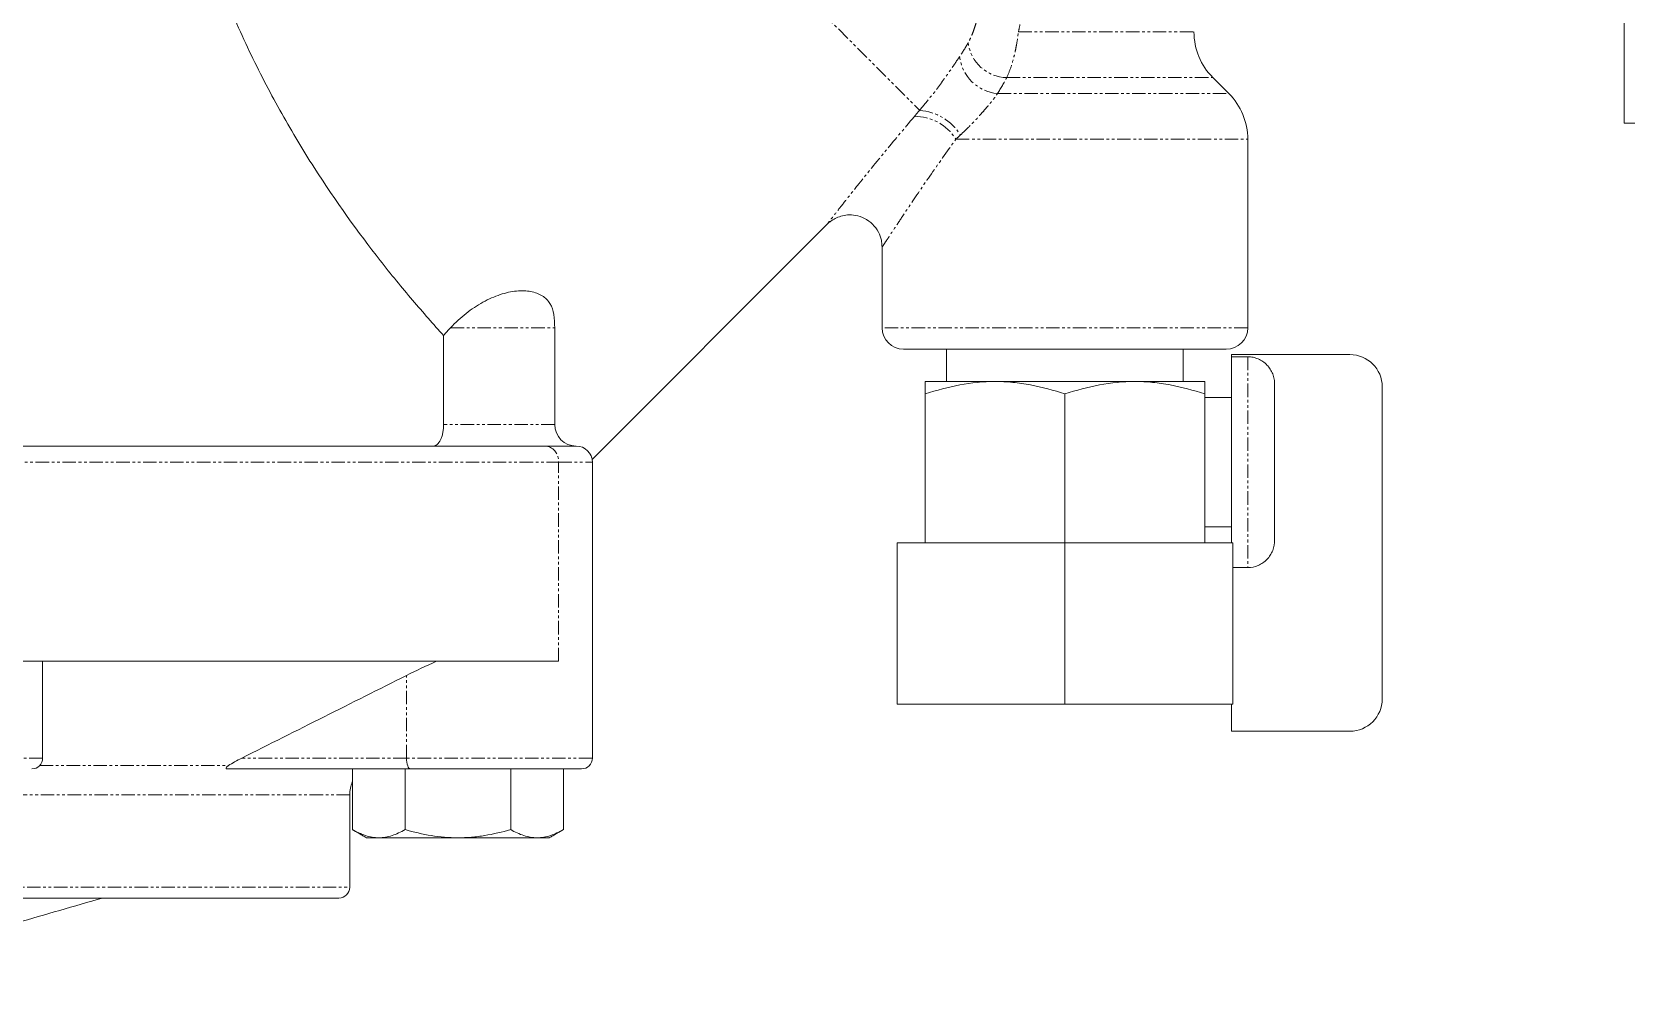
# Model space of a CAD drawing. Extents: x 2569 to 19597, y 1825 to 16548.
# Drawn here: x 16886 to 17004.6, y 15010.6 to 15082.3 of the extents above; entities that cross this region are included whole.
import ezdxf

# ---------------------------------------------------------------- set-up
doc = ezdxf.new("R2010")
doc.units = 0
doc.linetypes.add('PHANTOM', pattern=[2.5, 1.25, -0.25, 0.25, -0.25, 0.25, -0.25])

# ---------------------------------------------------------------- blocks, each defined once
blk = doc.blocks.new('aaaqww')
at = {"color": 7, "linetype": 'Continuous', "lineweight": 5}
for p, q in [((-386963.73, 108909.11), (-386782.11, 108909.11)), ((-386779.55, 108903.51), (-386778.41, 108903.51)), ((-386778.41, 108903.51), (-386771.05, 108903.51)), ((-386771.05, 108903.51), (-386763.69, 108903.51)), ((-386763.69, 108903.51), (-386762.55, 108903.51)), ((-386780.86, 108897.11), (-386780.86, 108902.75)), ((-386775.96, 108897.11), (-386775.96, 108902.75)), ((-386766.14, 108897.11), (-386766.14, 108902.75)), ((-386761.23, 108897.11), (-386761.23, 108902.75)), ((-386792.51, 108897.11), (-386775.45, 108897.11)), ((-386775.45, 108897.11), (-386759.55, 108897.11)), ((-386688.11, 108893.61), (-386699.11, 108893.61)), ((-386699.11, 108893.61), (-386699.11, 108891.11)), ((-386730.21, 108891.11), (-386730.21, 108876.11)), ((-386730.21, 108891.11), (-386714.61, 108891.11)), ((-386714.61, 108891.11), (-386714.61, 108876.11)), ((-386714.61, 108891.11), (-386699, 108891.11)), ((-386699, 108891.11), (-386699, 108876.11)), ((-386685.11, 108861.61), (-386685.11, 108890.61)), ((-386761.7, 108887.11), (-386812.81, 108887.11)), ((-386758.55, 108887.11), (-386758.55, 108868.61)), ((-386697.61, 108878.41), (-386699, 108878.41)), ((-386730.21, 108876.11), (-386714.61, 108876.11)), ((-386727.61, 108876.11), (-386727.61, 108862.27)), ((-386714.61, 108876.11), (-386699, 108876.11)), ((-386714.61, 108876.11), (-386714.61, 108862.27)), ((-386701.61, 108876.11), (-386701.61, 108862.27)), ((-386699.11, 108876.11), (-386699.11, 108858.81)), ((-386695.11, 108875.84), (-386695.11, 108861.38)), ((-386762.83, 108867.11), (-386813.94, 108867.11)), ((-386762.83, 108867.11), (-386760.05, 108867.11)), ((-386772.38, 108865.11), (-386772.38, 108856.84)), ((-386762.05, 108856.11), (-386762.05, 108865.11)), ((-386727.61, 108861.11), (-386721.11, 108861.11)), ((-386721.11, 108861.11), (-386708.11, 108861.11)), ((-386708.11, 108861.11), (-386701.61, 108861.11)), ((-386699.11, 108858.81), (-386697.61, 108858.81)), ((-386699.11, 108858.81), (-386699.11, 108858.61)), ((-386729.61, 108858.11), (-386699.61, 108858.11)), ((-386699.11, 108858.61), (-386688.11, 108858.61)), ((-386662.61, 108727.11), (-386662.61, 108837.11))]:
    blk.add_line(p, q, dxfattribs=at)
at = {"color": 7, "linetype": 'PHANTOM', "lineweight": 5}
for p, q in [((-386963.61, 108908.11), (-386781.11, 108908.11)), ((-386812.34, 108899.51), (-386781.11, 108899.51)), ((-386809.66, 108896.11), (-386833.06, 108896.11)), ((-386809.93, 108896.8), (-386792.38, 108896.8)), ((-386775.83, 108896.11), (-386791.15, 108896.11)), ((-386775.83, 108896.11), (-386775.83, 108888.43)), ((-386758.55, 108896.11), (-386775.83, 108896.11)), ((-386761.7, 108887.11), (-386761.7, 108868.61)), ((-386697.61, 108858.81), (-386697.61, 108878.41)), ((-386812.81, 108868.61), (-386761.7, 108868.61)), ((-386761.7, 108868.61), (-386758.55, 108868.61)), ((-386762.05, 108865.11), (-386772.38, 108865.11)), ((-386771.73, 108856.11), (-386762.05, 108856.11)), ((-386697.61, 108856.11), (-386731.61, 108856.11)), ((-386724.75, 108838.6), (-386697.61, 108838.6)), ((-386720.87, 108834.35), (-386699.37, 108834.35)), ((-386720.02, 108832.87), (-386700.85, 108832.87)), ((-386718.94, 108828.63), (-386702.61, 108828.63))]:
    blk.add_line(p, q, dxfattribs=at)
at = {"color": 7, "linetype": 'PHANTOM', "lineweight": 5, "flags": 128}
for points in [[(-386775.83, 108896.11), (-386775.83, 108896.31), (-386775.8, 108896.49), (-386775.77, 108896.67), (-386775.72, 108896.82), (-386775.66, 108896.94), (-386775.6, 108897.03), (-386775.52, 108897.09), (-386775.45, 108897.11)], [(-386799.32, 108764.72), (-386795.29, 108768.75), (-386791.24, 108772.8), (-386787.19, 108776.85), (-386783.15, 108780.88), (-386779.15, 108784.89), (-386775.19, 108788.85), (-386771.29, 108792.74), (-386767.48, 108796.56), (-386763.76, 108800.28), (-386760.14, 108803.89), (-386756.65, 108807.38), (-386753.3, 108810.73), (-386750.11, 108813.93), (-386747.07, 108816.96), (-386744.22, 108819.82), (-386741.55, 108822.49), (-386739.08, 108824.95), (-386736.82, 108827.21), (-386734.78, 108829.25), (-386732.97, 108831.06), (-386731.39, 108832.64), (-386730.06, 108833.98), (-386728.96, 108835.07), (-386728.12, 108835.91)]]:
    blk.add_lwpolyline(points, dxfattribs=at)
at = {"color": 7, "linetype": 'Continuous', "lineweight": 5}
for centre, radius, start, end in [((-386782.11, 108908.11), 1, 0, 90), ((-386778.11, 108899.51), 3, 180, 203.3186), ((-386810.66, 108896.11), 1, 0, 90), ((-386759.55, 108896.11), 1, 0, 90), ((-386688.11, 108890.61), 3, 0, 90), ((-386760.05, 108868.61), 1.5, 270, 0), ((-386760.05, 108868.55), 1.5, 350.1894, 0.2026), ((-386760.05, 108865.11), 2, 90, 180), ((-386688.11, 108861.61), 3, 270, 0), ((-386729.61, 108856.11), 2, 90, 180), ((-386699.61, 108856.11), 2, 0, 90), ((-386771.05, 108856.11), 9, 352.1787, 0), ((-386703.61, 108838.6), 6, 315, 0), ((-386696.61, 108828.63), 6, 135, 180)]:
    blk.add_arc(centre, radius, start, end, dxfattribs=at)
at = {"color": 7, "linetype": 'PHANTOM', "lineweight": 5}
for centre, radius, start, end in [((-386763.05, 108868.45), 1.35, 279.4139, 7.0235), ((-386728.48, 108840.86), 4.36, 267.9487, 328.6598), ((-386728.5, 108840.84), 4.94, 274.3478, 327.724), ((-386720.53, 108830.48), 3.89, 95.1336, 173.8374), ((-386719.96, 108829.2), 3.67, 90.9893, 173.3905)]:
    blk.add_arc(centre, radius, start, end, dxfattribs=at)
at = {"color": 7, "linetype": 'Continuous', "lineweight": 5}
for points, degree in [([(-386804.1, 108909.11), (-386835.9, 108918.32)], 1), ([(-386781.11, 108899.51), (-386781.11, 108908.11)], 1), ([(-386779.55, 108903.51), (-386780.86, 108902.75)], 1), ([(-386761.23, 108902.75), (-386762.55, 108903.51)], 1), ([(-386809.66, 108887.11), (-386809.66, 108896.11)], 1), ([(-386791.15, 108896.11), (-386786.04, 108893.55), (-386780.94, 108890.99), (-386775.83, 108888.43)], 3), ([(-386758.55, 108887.11), (-386758.55, 108896.11)], 1), ([(-386775.83, 108888.43), (-386774.94, 108887.98), (-386774.01, 108887.54), (-386773.04, 108887.11)], 3), ([(-386699.11, 108874.61), (-386701.61, 108874.61)], 1), ([(-386736.71, 108846.49), (-386758.54, 108868.33)], 1), ([(-386701.61, 108862.61), (-386699.11, 108862.61)], 1), ([(-386725.61, 108861.11), (-386725.61, 108858.11)], 1), ([(-386703.61, 108858.11), (-386703.61, 108861.11)], 1), ([(-386772.38, 108856.84), (-386772.17, 108856.6), (-386771.95, 108856.35), (-386771.73, 108856.11)], 3), ([(-386731.61, 108856.11), (-386731.61, 108848.55)], 1), ([(-386697.61, 108838.6), (-386697.61, 108856.11)], 1), ([(-386642.61, 108837.11), (-386662.61, 108837.11)], 1), ([(-386700.85, 108832.87), (-386699.37, 108834.35)], 1)]:
    blk.add_open_spline(points, degree=degree, dxfattribs=at)
for points, knots in [([(-386778.41, 108903.51), (-386778.62, 108903.51), (-386778.83, 108903.49), (-386779.24, 108903.42), (-386779.45, 108903.37), (-386780.06, 108903.17), (-386780.46, 108902.98), (-386780.86, 108902.75)], [0, 0, 0, 0, 0.25, 0.25, 0.5, 0.5, 1, 1, 1, 1]), ([(-386775.96, 108902.75), (-386776.36, 108902.98), (-386776.76, 108903.17), (-386777.58, 108903.44), (-386777.99, 108903.51), (-386778.41, 108903.51)], [0, 0, 0, 0, 0.5, 0.5, 1, 1, 1, 1]), ([(-386775.96, 108902.75), (-386775.16, 108902.98), (-386774.34, 108903.18), (-386772.7, 108903.44), (-386771.88, 108903.51), (-386771.05, 108903.51)], [0, 0, 0, 0, 0.5, 0.5, 1, 1, 1, 1]), ([(-386771.05, 108903.51), (-386770.63, 108903.51), (-386770.22, 108903.49), (-386769.38, 108903.42), (-386768.97, 108903.37), (-386767.74, 108903.17), (-386766.94, 108902.98), (-386766.14, 108902.75)], [0, 0, 0, 0, 0.25, 0.25, 0.5, 0.5, 1, 1, 1, 1]), ([(-386763.69, 108903.51), (-386763.9, 108903.51), (-386764.11, 108903.49), (-386764.52, 108903.42), (-386764.72, 108903.37), (-386765.34, 108903.17), (-386765.74, 108902.98), (-386766.14, 108902.75)], [0, 0, 0, 0, 0.25, 0.25, 0.5, 0.5, 1, 1, 1, 1]), ([(-386761.23, 108902.75), (-386761.64, 108902.98), (-386762.04, 108903.17), (-386762.86, 108903.44), (-386763.27, 108903.51), (-386763.69, 108903.51)], [0, 0, 0, 0, 0.5, 0.5, 1, 1, 1, 1]), ([(-386792.38, 108896.8), (-386792.43, 108896.83), (-386792.48, 108896.86), (-386792.55, 108896.93), (-386792.57, 108896.97), (-386792.6, 108897.03), (-386792.61, 108897.06), (-386792.58, 108897.1), (-386792.55, 108897.11), (-386792.51, 108897.11)], [0, 0, 0, 0, 0.25, 0.25, 0.5, 0.5, 0.75, 0.75, 1, 1, 1, 1]), ([(-386791.15, 108896.11), (-386791.38, 108896.23), (-386791.6, 108896.34), (-386792.01, 108896.57), (-386792.21, 108896.68), (-386792.38, 108896.8)], [0, 0, 0, 0, 0.5, 0.5, 1, 1, 1, 1]), ([(-386697.61, 108878.41), (-386697.28, 108878.41), (-386696.95, 108878.34), (-386696.49, 108878.14), (-386696.34, 108878.06), (-386696.07, 108877.87), (-386695.94, 108877.76), (-386695.71, 108877.53), (-386695.61, 108877.39), (-386695.43, 108877.11), (-386695.35, 108876.97), (-386695.17, 108876.5), (-386695.11, 108876.17), (-386695.11, 108875.84)], [0, 0, 0, 0, 0.25, 0.25, 0.375, 0.375, 0.5, 0.5, 0.625, 0.625, 0.75, 0.75, 1, 1, 1, 1]), ([(-386758.81, 108867.76), (-386758.76, 108867.85), (-386758.6, 108868.1), (-386758.56, 108868.36), (-386758.57, 108868.31), (-386758.57, 108868.3)], [0, 0, 0, 0, 0.291568, 0.81468, 1, 1, 1, 1]), ([(-386772.38, 108865.11), (-386772.38, 108865.25), (-386772.39, 108865.38), (-386772.41, 108865.64), (-386772.43, 108865.77), (-386772.48, 108866.01), (-386772.51, 108866.13), (-386772.58, 108866.35), (-386772.62, 108866.45), (-386772.75, 108866.72), (-386772.86, 108866.87), (-386773.03, 108867.01), (-386773.09, 108867.05), (-386773.21, 108867.1), (-386773.27, 108867.11), (-386773.33, 108867.11)], [0, 0, 0, 0, 0.125, 0.125, 0.25, 0.25, 0.375, 0.375, 0.5, 0.5, 0.75, 0.75, 0.875, 0.875, 1, 1, 1, 1]), ([(-386727.61, 108862.27), (-386726.55, 108861.92), (-386725.47, 108861.63), (-386723.31, 108861.22), (-386722.22, 108861.11), (-386721.11, 108861.11)], [0, 0, 0, 0, 0.5, 0.5, 1, 1, 1, 1]), ([(-386727.61, 108861.11), (-386727.61, 108861.11), (-386727.61, 108861.14), (-386727.61, 108861.25), (-386727.61, 108861.32), (-386727.61, 108861.63), (-386727.61, 108861.92), (-386727.61, 108862.27)], [0, 0, 0, 0, 0.25, 0.25, 0.5, 0.5, 1, 1, 1, 1]), ([(-386721.11, 108861.11), (-386720.56, 108861.11), (-386720, 108861.14), (-386718.91, 108861.24), (-386718.36, 108861.32), (-386716.74, 108861.63), (-386715.67, 108861.92), (-386714.61, 108862.27)], [0, 0, 0, 0, 0.25, 0.25, 0.5, 0.5, 1, 1, 1, 1]), ([(-386714.61, 108862.27), (-386713.55, 108861.92), (-386712.47, 108861.63), (-386710.31, 108861.22), (-386709.22, 108861.11), (-386708.11, 108861.11)], [0, 0, 0, 0, 0.5, 0.5, 1, 1, 1, 1]), ([(-386708.11, 108861.11), (-386707.56, 108861.11), (-386707, 108861.14), (-386705.91, 108861.24), (-386705.36, 108861.32), (-386703.74, 108861.63), (-386702.67, 108861.92), (-386701.61, 108862.27)], [0, 0, 0, 0, 0.25, 0.25, 0.5, 0.5, 1, 1, 1, 1]), ([(-386701.61, 108861.11), (-386701.61, 108861.11), (-386701.61, 108861.14), (-386701.61, 108861.25), (-386701.61, 108861.32), (-386701.61, 108861.63), (-386701.61, 108861.92), (-386701.61, 108862.27)], [0, 0, 0, 0, 0.25, 0.25, 0.5, 0.5, 1, 1, 1, 1]), ([(-386695.11, 108861.38), (-386695.11, 108861.22), (-386695.12, 108861.05), (-386695.19, 108860.72), (-386695.23, 108860.56), (-386695.35, 108860.26), (-386695.43, 108860.11), (-386695.61, 108859.83), (-386695.71, 108859.7), (-386695.94, 108859.46), (-386696.07, 108859.35), (-386696.34, 108859.16), (-386696.49, 108859.08), (-386696.79, 108858.95), (-386696.95, 108858.9), (-386697.28, 108858.83), (-386697.44, 108858.81), (-386697.61, 108858.81)], [0, 0, 0, 0, 0.125, 0.125, 0.25, 0.25, 0.375, 0.375, 0.5, 0.5, 0.625, 0.625, 0.75, 0.75, 0.875, 0.875, 1, 1, 1, 1]), ([(-386799.32, 108764.72), (-386799.76, 108769.29), (-386800.06, 108773.87), (-386800.3, 108783), (-386800.24, 108787.56), (-386799.8, 108794.38), (-386799.59, 108796.66), (-386799.18, 108800.06), (-386799.03, 108801.2), (-386798.69, 108803.46), (-386798.51, 108804.6), (-386797.89, 108807.99), (-386797.42, 108810.22), (-386796.33, 108814.59), (-386795.72, 108816.73), (-386794.37, 108820.9), (-386793.63, 108822.94), (-386792.43, 108825.93), (-386792.02, 108826.91), (-386791.17, 108828.86), (-386790.73, 108829.81), (-386789.36, 108832.65), (-386788.41, 108834.46), (-386786.94, 108837.09), (-386786.44, 108837.94), (-386785.44, 108839.62), (-386784.93, 108840.43), (-386782.38, 108844.41), (-386780.31, 108847.27), (-386777.27, 108851.15), (-386776.26, 108852.38), (-386774.78, 108854.13), (-386774.29, 108854.69), (-386773.32, 108855.79), (-386772.85, 108856.33), (-386772.38, 108856.84)], [0, 0, 0, 0, 0.125, 0.125, 0.25, 0.25, 0.3125, 0.3125, 0.34375, 0.34375, 0.375, 0.375, 0.4375, 0.4375, 0.5, 0.5, 0.5625, 0.5625, 0.59375, 0.59375, 0.625, 0.625, 0.6875, 0.6875, 0.71875, 0.71875, 0.75, 0.75, 0.875, 0.875, 0.9375, 0.9375, 0.96875, 0.96875, 1, 1, 1, 1]), ([(-386771.73, 108856.11), (-386771.28, 108855.63), (-386770.8, 108855.19), (-386770.04, 108854.59), (-386769.78, 108854.4), (-386769.25, 108854.05), (-386768.99, 108853.89), (-386768.46, 108853.6), (-386768.19, 108853.47), (-386767.65, 108853.23), (-386767.38, 108853.13), (-386766.86, 108852.95), (-386766.6, 108852.88), (-386766.1, 108852.77), (-386765.85, 108852.73), (-386765.12, 108852.66), (-386764.68, 108852.67), (-386764.08, 108852.79), (-386763.88, 108852.84), (-386763.53, 108852.97), (-386763.36, 108853.05), (-386763.06, 108853.24), (-386762.93, 108853.35), (-386762.68, 108853.59), (-386762.58, 108853.73), (-386762.3, 108854.17), (-386762.19, 108854.5), (-386762.13, 108854.89)], [0, 0, 0, 0, 0.125, 0.125, 0.1875, 0.1875, 0.25, 0.25, 0.3125, 0.3125, 0.375, 0.375, 0.4375, 0.4375, 0.5, 0.5, 0.625, 0.625, 0.6875, 0.6875, 0.75, 0.75, 0.8125, 0.8125, 0.875, 0.875, 1, 1, 1, 1]), ([(-386731.63, 108848.55), (-386731.64, 108848.36), (-386731.65, 108847.9), (-386731.94, 108847.18), (-386732.47, 108846.46), (-386733.21, 108845.93), (-386734.02, 108845.65), (-386734.79, 108845.61), (-386735.43, 108845.73), (-386735.95, 108845.93), (-386736.35, 108846.18), (-386736.59, 108846.37), (-386736.69, 108846.47), (-386736.7, 108846.49)], [0, 0, 0, 0, 0.081825, 0.198523, 0.32879, 0.462468, 0.588403, 0.695371, 0.788678, 0.869428, 0.937256, 0.990983, 1, 1, 1, 1])]:
    blk.add_open_spline(points, degree=3, knots=knots, dxfattribs=at)
at = {"color": 7, "linetype": 'PHANTOM', "lineweight": 5}
for points, knots in [([(-386731.55, 108848.55), (-386731.57, 108848.58), (-386731.61, 108848.63), (-386731.51, 108848.49), (-386731.32, 108848.19), (-386730.83, 108847.44), (-386730.13, 108846.39), (-386728.95, 108844.62), (-386727.2, 108842.04), (-386725.58, 108839.76), (-386724.75, 108838.6)], [0, 0, 0, 0, 0.041724, 0.075762, 0.174271, 0.276237, 0.395604, 0.517893, 0.755024, 1, 1, 1, 1]), ([(-386728.63, 108836.51), (-386729.58, 108837.64), (-386731.51, 108839.93), (-386733.58, 108842.5), (-386734.98, 108844.27), (-386735.81, 108845.32), (-386736.37, 108846.05), (-386736.69, 108846.46), (-386736.7, 108846.48), (-386736.71, 108846.48)], [0, 0, 0, 0, 0.23357, 0.473908, 0.59402, 0.716602, 0.817814, 0.921913, 1, 1, 1, 1]), ([(-386724.32, 108838.2), (-386724.02, 108837.92), (-386723.72, 108837.63), (-386723.1, 108837.01), (-386722.79, 108836.68), (-386722.34, 108836.18), (-386722.2, 108836.02), (-386721.91, 108835.68), (-386721.76, 108835.5), (-386721.35, 108834.99), (-386721.1, 108834.67), (-386720.87, 108834.35)], [0, 0, 0, 0, 0.25, 0.25, 0.5, 0.5, 0.625, 0.625, 0.75, 0.75, 1, 1, 1, 1]), ([(-386724.39, 108830.9), (-386724.64, 108831.27), (-386724.91, 108831.67), (-386725.34, 108832.3), (-386725.5, 108832.52), (-386725.81, 108832.96), (-386725.97, 108833.18), (-386726.29, 108833.62), (-386726.46, 108833.84), (-386726.79, 108834.28), (-386726.96, 108834.49), (-386727.46, 108835.13), (-386727.79, 108835.53), (-386728.12, 108835.91)], [0, 0, 0, 0, 0.25, 0.25, 0.375, 0.375, 0.5, 0.5, 0.625, 0.625, 0.75, 0.75, 1, 1, 1, 1]), ([(-386720.02, 108832.87), (-386719.89, 108832.59), (-386719.77, 108832.28), (-386719.54, 108831.63), (-386719.44, 108831.28), (-386719.3, 108830.74), (-386719.26, 108830.55), (-386719.18, 108830.17), (-386719.14, 108829.98), (-386719.04, 108829.41), (-386718.98, 108829.02), (-386718.94, 108828.63)], [0, 0, 0, 0, 0.25, 0.25, 0.5, 0.5, 0.625, 0.625, 0.75, 0.75, 1, 1, 1, 1]), ([(-386722.87, 108827.78), (-386722.92, 108827.95), (-386722.97, 108828.12), (-386723.08, 108828.46), (-386723.14, 108828.62), (-386723.27, 108828.94), (-386723.33, 108829.09), (-386723.47, 108829.37), (-386723.53, 108829.5), (-386723.6, 108829.62)], [0, 0, 0, 0, 0.25, 0.25, 0.5, 0.5, 0.75, 0.75, 1, 1, 1, 1])]:
    blk.add_open_spline(points, degree=3, knots=knots, dxfattribs=at)
for points in [[(-386724.75, 108838.6), (-386724.61, 108838.47), (-386724.47, 108838.33), (-386724.32, 108838.2)], [(-386728.12, 108835.91), (-386728.3, 108836.11), (-386728.47, 108836.31), (-386728.63, 108836.51)], [(-386720.87, 108834.35), (-386720.57, 108833.86), (-386720.28, 108833.37), (-386720.02, 108832.87)], [(-386723.6, 108829.62), (-386723.84, 108830.05), (-386724.1, 108830.48), (-386724.39, 108830.9)], [(-386718.94, 108828.63), (-386718.88, 108828.4), (-386718.84, 108828.17), (-386718.79, 108827.94)]]:
    blk.add_open_spline(points, degree=3, dxfattribs=at)

msp = doc.modelspace()

# ---------------------------------------------------------------- block references
at = {"xscale": -0.8, "yscale": 0.8, "zscale": 0.8, "rotation": 180}
msp.add_blockref('aaaqww', (326334.54162, 102145.20973, 4731.76976), dxfattribs=at)

doc.saveas('drawing.dxf')
